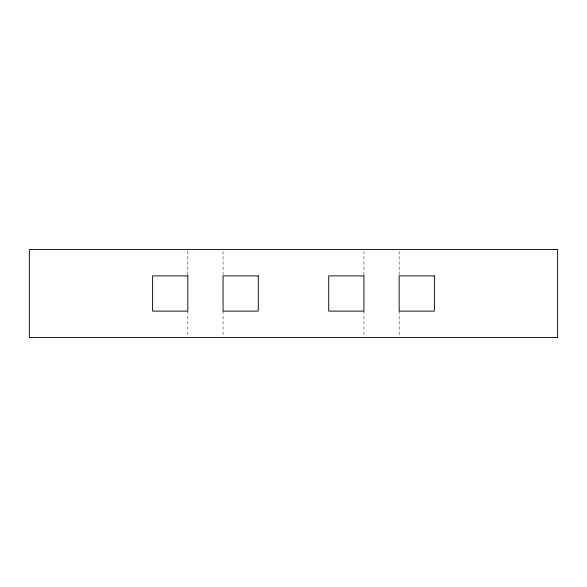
<?xml version="1.0" encoding="UTF-8"?>
<svg xmlns="http://www.w3.org/2000/svg" width="587" height="587" viewBox="0 0 587 587"><rect width="100%" height="100%" fill="white"/><g stroke="black" fill="none" stroke-linecap="round" stroke-linejoin="round"><path stroke-width="0.44" stroke-dasharray="2.94 2.2" d="M399.16 251.295L399.16 275.89M399.16 311.11L399.16 336.615M363.94 251.295L363.94 275.89M363.94 311.11L363.94 336.615M223.06 251.295L223.06 275.89M223.06 311.11L223.06 336.615M187.84 251.295L187.84 274.98M187.84 311.11L187.84 336.615"/><path stroke-width="0.88" d="M557.65 249.475L29.35 249.475L29.35 337.525L557.65 337.525L557.65 249.475M187.84 275.89L152.62 275.89L152.62 311.11L187.84 311.11L187.84 275.89M258.28 275.89L223.06 275.89L223.06 311.11L258.28 311.11L258.28 275.89M363.94 275.89L328.72 275.89L328.72 311.11L363.94 311.11L363.94 275.89M434.38 275.89L399.16 275.89L399.16 311.11L434.38 311.11L434.38 275.89"/></g></svg>
